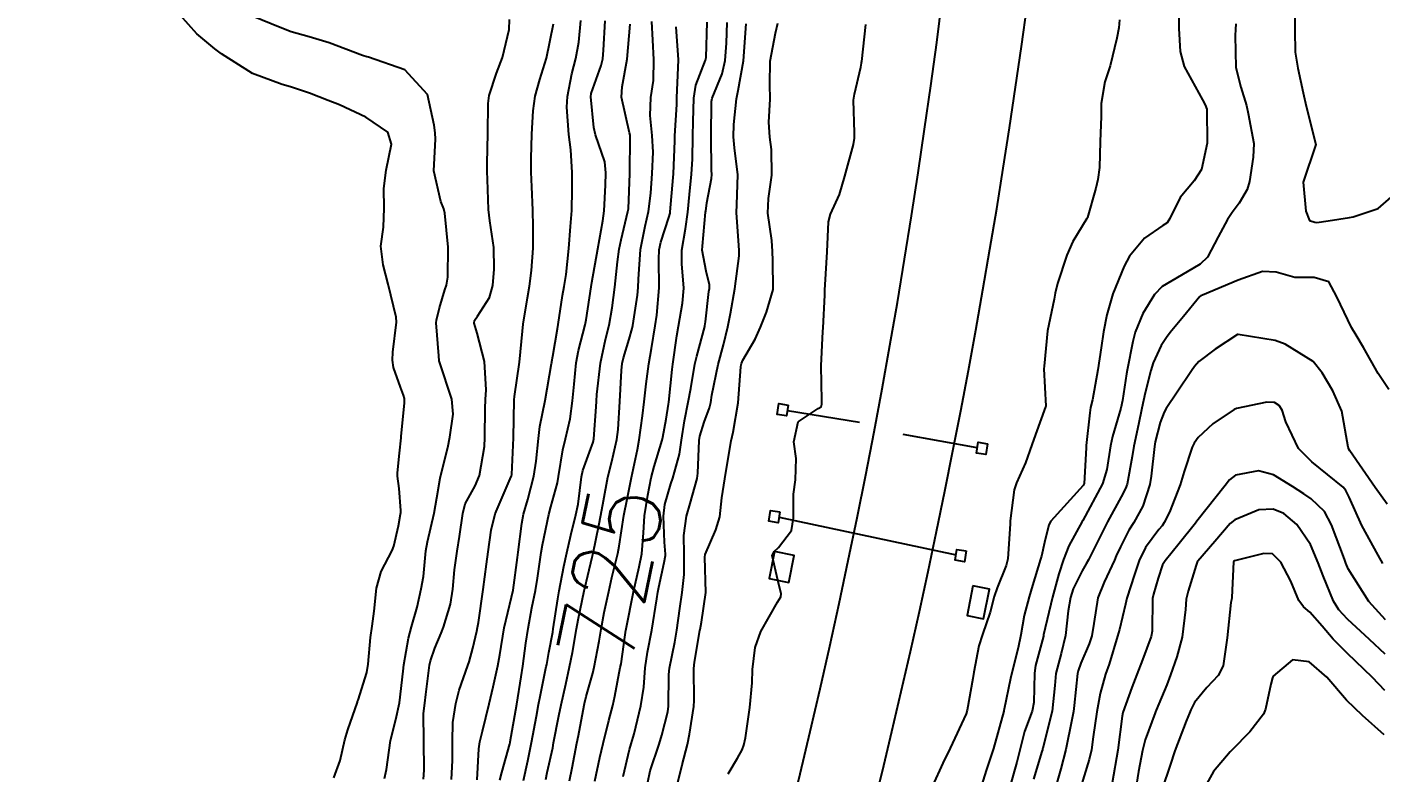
# Model space of a CAD drawing. Header units: metres. Extents: x 318500 to 325275, y 7408834 to 7428799.
# Drawn here: x 320228.5 to 320299.7, y 7412308.1 to 7412347.3 of the extents above; entities that cross this region are included whole.
import ezdxf
from ezdxf.enums import TextEntityAlignment as Align

# ---------------------------------------------------------------- set-up
doc = ezdxf.new("R2010")
doc.units = ezdxf.units.M
doc.header["$MEASUREMENT"] = 0
for name, color, linetype in [('Armário', 45, 'Continuous'), ('Cotas', 45, 'Continuous'), ('Curvas de Nivel 1m', 11, 'Continuous'), ('Curvas de Nivel 5m', 15, 'Continuous'), ('Linha Férrea', 20, 'Continuous'), ('Pórticos', 45, 'Continuous')]:
    doc.layers.add(name, color=color, linetype=linetype)
doc.styles.add('Style-STANDARD', font='STANDARD.shx')

msp = doc.modelspace()

# ---------------------------------------------------------------- linework, layer by layer
at = {"layer": 'Armário'}
for points in [[(320267.816, 7412319.754), (320267.538, 7412318.34), (320268.581, 7412318.135), (320268.859, 7412319.549)], [(320278.265, 7412317.949), (320277.957, 7412316.384), (320278.822, 7412316.214), (320279.13, 7412317.779)]]:
    msp.add_lwpolyline(points, close=True, dxfattribs=at)
at = {"layer": 'Curvas de Nivel 1m', "flags": 128}
for points, elevation in [([(320289.107, 7412348.572), (320289.095, 7412347.269), (320289.167, 7412346.057), (320289.38, 7412345.265), (320290.344, 7412343.522), (320290.491, 7412343.248), (320290.563, 7412343.021), (320290.595, 7412341.246), (320290.296, 7412339.861), (320289.907, 7412339.256), (320289.163, 7412338.38), (320288.616, 7412337.275), (320288.477, 7412337.056), (320288.254, 7412336.91), (320287.297, 7412336.237), (320286.509, 7412335.297), (320286.225, 7412334.772), (320285.631, 7412333.309), (320285.302, 7412332.204), (320285.136, 7412331.316), (320285.009, 7412330.475), (320284.834, 7412329.32), (320284.549, 7412327.739), (320284.455, 7412327.325), (320284.406, 7412327.045), (320284.224, 7412325.328), (320284.216, 7412325.211), (320284.113, 7412323.329), (320284.069, 7412323.223), (320282.357, 7412321.355), (320282.249, 7412321.155), (320282.033, 7412320.228), (320281.869, 7412319.515), (320281.822, 7412319.362), (320281.4, 7412317.965), (320281.221, 7412317.368), (320280.964, 7412316.386), (320280.78, 7412315.372), (320280.635, 7412314.698), (320280.302, 7412313.376), (320280.242, 7412313.07), (320279.911, 7412311.473), (320279.894, 7412311.396), (320279.888, 7412311.38), (320279.885, 7412311.355), (320279.345, 7412309.388), (320278.968, 7412308.299), (320278.692, 7412307.398)], 729), ([(320295.201, 7412348.395), (320295.207, 7412347.188), (320295.222, 7412346.031), (320295.353, 7412345.185), (320295.645, 7412343.886), (320295.804, 7412343.178), (320296.31, 7412341.17), (320295.639, 7412339.18), (320295.778, 7412337.667), (320295.974, 7412337.174), (320296.259, 7412337.074), (320296.357, 7412337.07), (320296.963, 7412337.159), (320298.073, 7412337.333), (320298.263, 7412337.363), (320299.593, 7412337.804), (320300.279, 7412338.389)], 727), ([(320244.636, 7412307.852), (320244.963, 7412308.759), (320245.214, 7412309.847), (320245.37, 7412310.371), (320245.877, 7412311.84), (320245.884, 7412311.866), (320245.911, 7412311.939), (320246.369, 7412313.398), (320246.44, 7412313.833), (320246.558, 7412315.234), (320246.651, 7412315.83), (320246.762, 7412316.612), (320246.879, 7412317.827), (320247.123, 7412318.703), (320247.694, 7412319.815), (320247.794, 7412320.043), (320248.04, 7412321.112), (320248.14, 7412321.717), (320248.154, 7412321.808), (320248.164, 7412321.922), (320248.063, 7412323.066), (320247.984, 7412323.727), (320247.976, 7412323.811), (320247.982, 7412323.901), (320248.087, 7412324.931), (320248.168, 7412325.74), (320248.175, 7412325.809), (320248.354, 7412327.58), (320248.349, 7412327.807), (320248.303, 7412327.979), (320248.136, 7412328.399), (320247.774, 7412329.443), (320247.72, 7412329.816), (320247.734, 7412330.239), (320247.924, 7412331.814), (320247.905, 7412332.093), (320247.49, 7412333.821), (320247.234, 7412334.838), (320247.108, 7412335.827), (320247.25, 7412336.819), (320247.28, 7412337.825), (320247.255, 7412338.845), (320247.377, 7412339.824), (320247.674, 7412341.19), (320247.47, 7412341.823), (320246.322, 7412342.613), (320244.938, 7412343.247), (320244.334, 7412343.49), (320243.358, 7412343.875), (320242.345, 7412344.209), (320241.919, 7412344.324), (320240.355, 7412344.909), (320238.728, 7412345.936), (320238.373, 7412346.205), (320237.416, 7412346.99), (320236.553, 7412347.968)], 717), ([(320247.293, 7412307.819), (320247.399, 7412308.285), (320247.613, 7412309.814), (320247.901, 7412310.914), (320248.09, 7412311.807), (320248.273, 7412313.467), (320248.309, 7412313.804), (320248.565, 7412315.197), (320248.724, 7412315.799), (320249.013, 7412316.827), (320249.226, 7412317.791), (320249.341, 7412318.448), (320249.481, 7412319.788), (320249.553, 7412320.261), (320249.913, 7412321.782), (320250.058, 7412322.581), (320250.227, 7412323.62), (320250.263, 7412323.778), (320250.63, 7412325.236), (320250.74, 7412325.774), (320250.91, 7412326.98), (320250.836, 7412327.773), (320250.189, 7412329.74), (320250.178, 7412329.78), (320250.154, 7412330.049), (320250.024, 7412331.782), (320250.029, 7412331.936), (320250.192, 7412332.58), (320250.468, 7412333.516), (320250.555, 7412333.777), (320250.634, 7412334.195), (320250.644, 7412335.776), (320250.473, 7412337.562), (320250.416, 7412337.778), (320250.266, 7412338.163), (320249.889, 7412339.786), (320249.974, 7412341.452), (320249.969, 7412341.785), (320249.912, 7412342.19), (320249.566, 7412343.792), (320248.359, 7412345.103), (320246.452, 7412345.756), (320246.369, 7412345.774), (320246.145, 7412345.842), (320244.377, 7412346.511), (320243.337, 7412346.833), (320242.382, 7412347.1), (320241.807, 7412347.321), (320240.39, 7412347.894)], 718), ([(320249.35, 7412307.788), (320249.391, 7412308.264), (320249.371, 7412309.788), (320249.355, 7412311.239), (320249.413, 7412311.787), (320249.474, 7412312.23), (320249.673, 7412313.784), (320249.719, 7412314.008), (320249.953, 7412314.675), (320250.279, 7412315.464), (320250.395, 7412315.776), (320250.767, 7412316.988), (320250.9, 7412317.771), (320250.984, 7412318.791), (320251.12, 7412319.769), (320251.252, 7412320.547), (320251.415, 7412321.766), (320251.549, 7412322.271), (320252.064, 7412323.21), (320252.29, 7412323.757), (320252.557, 7412325.289), (320252.584, 7412325.753), (320252.595, 7412327.281), (320252.614, 7412327.753), (320252.654, 7412328.271), (320252.564, 7412329.754), (320252.172, 7412331.248), (320252.02, 7412331.762), (320252.037, 7412331.907), (320252.186, 7412332.133), (320252.824, 7412333.127), (320253, 7412333.748), (320253.074, 7412334.603), (320253.054, 7412335.748), (320252.841, 7412337.161), (320252.772, 7412337.752), (320252.717, 7412339.32), (320252.705, 7412339.754), (320252.706, 7412340.166), (320252.729, 7412341.754), (320252.757, 7412343.33), (320252.804, 7412343.753), (320253.186, 7412344.919), (320253.51, 7412345.743), (320253.863, 7412347.216), (320253.878, 7412347.738)], 719), ([(320252.168, 7412307.755), (320252.256, 7412309.383), (320252.316, 7412309.754), (320252.455, 7412310.311), (320252.804, 7412311.747), (320253.023, 7412312.644), (320253.259, 7412313.74), (320253.36, 7412314.328), (320253.603, 7412315.736), (320253.986, 7412317.358), (320254.065, 7412317.729), (320254.297, 7412319.444), (320254.33, 7412319.725), (320254.526, 7412321.239), (320254.617, 7412321.721), (320254.837, 7412322.497), (320255.155, 7412323.714), (320255.282, 7412324.512), (320255.394, 7412325.711), (320255.48, 7412326.339), (320255.759, 7412327.706), (320256.091, 7412329.643), (320256.098, 7412329.701), (320256.105, 7412329.746), (320256.155, 7412330.029), (320256.399, 7412331.476), (320256.437, 7412331.697), (320256.672, 7412333.226), (320256.747, 7412333.695), (320256.858, 7412334.335), (320256.997, 7412335.692), (320257.09, 7412336.849), (320257.164, 7412337.691), (320257.175, 7412338.793), (320257.171, 7412339.691), (320257.105, 7412340.889), (320257.005, 7412341.693), (320256.898, 7412343.128), (320256.929, 7412343.694), (320257.157, 7412344.893), (320257.363, 7412345.69), (320257.515, 7412346.552), (320257.634, 7412347.688)], 721), ([(320253.373, 7412307.737), (320253.467, 7412308.135), (320253.889, 7412309.634), (320253.908, 7412309.712), (320253.913, 7412309.73), (320253.916, 7412309.755), (320254.253, 7412311.725), (320254.49, 7412313.163), (320254.576, 7412313.72), (320254.742, 7412314.935), (320254.861, 7412315.717), (320255.056, 7412316.789), (320255.237, 7412317.711), (320255.348, 7412318.361), (320255.547, 7412319.707), (320255.619, 7412320.113), (320255.95, 7412321.701), (320256.054, 7412322.105), (320256.393, 7412323.371), (320256.45, 7412323.696), (320256.677, 7412325.108), (320256.824, 7412325.693), (320257.072, 7412326.734), (320257.191, 7412327.689), (320257.27, 7412328.557), (320257.39, 7412329.688), (320257.509, 7412330.337), (320257.863, 7412331.683), (320257.918, 7412331.948), (320258.173, 7412333.68), (320258.212, 7412333.905), (320258.516, 7412335.676), (320258.779, 7412337.145), (320258.851, 7412337.671), (320258.929, 7412339.021), (320258.948, 7412339.67), (320258.884, 7412340.259), (320258.4, 7412341.679), (320258.316, 7412342.069), (320258.159, 7412343.682), (320258.181, 7412343.843), (320258.35, 7412344.339), (320258.707, 7412345.332), (320258.782, 7412345.674), (320258.826, 7412346.124), (320258.908, 7412347.672)], 722), ([(320255.794, 7412307.768), (320255.866, 7412308.13), (320256.147, 7412309.437), (320256.199, 7412309.697), (320256.48, 7412311.119), (320256.594, 7412311.693), (320256.835, 7412312.782), (320257.038, 7412313.689), (320257.188, 7412314.451), (320257.401, 7412315.686), (320257.49, 7412316.169), (320257.813, 7412317.682), (320257.848, 7412317.826), (320258.002, 7412318.491), (320258.229, 7412319.465), (320258.278, 7412319.676), (320258.584, 7412321.13), (320258.688, 7412321.67), (320258.819, 7412322.43), (320259.048, 7412323.665), (320259.254, 7412324.491), (320259.519, 7412325.659), (320259.585, 7412326.181), (320259.681, 7412327.657), (320259.767, 7412329.277), (320259.809, 7412329.655), (320259.869, 7412329.939), (320260.169, 7412330.926), (320260.337, 7412331.488), (320260.371, 7412331.647), (320260.608, 7412333.24), (320260.643, 7412333.644), (320260.655, 7412334.084), (320260.777, 7412335.642), (320261.016, 7412336.871), (320261.187, 7412337.636), (320261.304, 7412338.605), (320261.38, 7412339.634), (320261.434, 7412340.766), (320261.388, 7412341.634), (320261.277, 7412342.685), (320261.313, 7412343.635), (320261.446, 7412344.541), (320261.467, 7412345.634), (320261.41, 7412346.664), (320261.372, 7412347.635)], 724), ([(320258.362, 7412307.672), (320258.632, 7412308.915), (320258.813, 7412309.666), (320259.111, 7412310.871), (320259.309, 7412311.659), (320259.423, 7412312.152), (320259.706, 7412313.654), (320259.743, 7412313.853), (320259.966, 7412315.37), (320260.004, 7412315.615), (320260.01, 7412315.649), (320260.018, 7412315.697), (320260.404, 7412317.644), (320260.697, 7412318.952), (320260.833, 7412319.638), (320260.935, 7412320.738), (320260.985, 7412321.636), (320261.147, 7412322.72), (320261.337, 7412323.631), (320261.483, 7412324.225), (320261.917, 7412325.623), (320261.951, 7412325.773), (320262.116, 7412326.718), (320262.243, 7412327.504), (320262.259, 7412327.619), (320262.435, 7412329.329), (320262.466, 7412329.617), (320262.679, 7412331.108), (320262.771, 7412331.614), (320262.986, 7412332.824), (320263.041, 7412333.612), (320262.94, 7412334.896), (320262.94, 7412335.613), (320263.131, 7412336.726), (320263.265, 7412337.61), (320263.35, 7412338.533), (320263.459, 7412339.608), (320263.502, 7412340.404), (320263.524, 7412341.608), (320263.547, 7412342.382), (320263.574, 7412343.608), (320263.673, 7412344.284), (320264.186, 7412345.602), (320264.223, 7412345.75), (320264.276, 7412347.601)], 726), ([(320254.611, 7412307.719), (320254.843, 7412308.748), (320255.039, 7412309.713), (320255.299, 7412311.105), (320255.402, 7412311.708), (320255.484, 7412312.139), (320255.812, 7412313.702), (320255.834, 7412313.809), (320255.951, 7412314.45), (320256.147, 7412315.518), (320256.177, 7412315.698), (320256.411, 7412317.271), (320256.486, 7412317.695), (320256.731, 7412318.971), (320256.889, 7412319.691), (320257.106, 7412320.618), (320257.372, 7412321.687), (320257.486, 7412322.255), (320257.67, 7412323.684), (320257.741, 7412324.017), (320258.09, 7412324.992), (320258.272, 7412325.502), (320258.308, 7412325.677), (320258.43, 7412327.371), (320258.451, 7412327.675), (320258.472, 7412328.013), (320258.67, 7412329.672), (320258.933, 7412330.904), (320259.113, 7412331.666), (320259.274, 7412332.584), (320259.413, 7412333.662), (320259.554, 7412334.991), (320259.646, 7412335.659), (320259.746, 7412336.149), (320260.111, 7412337.652), (320260.132, 7412337.782), (320260.214, 7412339.651), (320260.233, 7412341.575), (320260.225, 7412341.651), (320260.19, 7412341.774), (320259.771, 7412343.659), (320259.804, 7412344.203), (320260.073, 7412345.654), (320260.227, 7412347.491)], 723), ([(320259.864, 7412307.925), (320260.195, 7412309.336), (320260.279, 7412309.644), (320260.43, 7412310.176), (320260.785, 7412311.637), (320260.939, 7412312.62), (320261.015, 7412313.634), (320261.13, 7412314.455), (320261.366, 7412315.629), (320261.621, 7412317.261), (320261.683, 7412317.625), (320261.738, 7412317.879), (320262.013, 7412319.177), (320262.086, 7412319.552), (320262.087, 7412319.619), (320262.03, 7412320.256), (320261.975, 7412321.621), (320262.056, 7412322.233), (320262.368, 7412323.316), (320262.467, 7412323.616), (320262.825, 7412324.876), (320262.934, 7412325.612), (320263.084, 7412326.641), (320263.283, 7412327.608), (320263.417, 7412328.328), (320263.632, 7412329.605), (320263.725, 7412330.036), (320264.153, 7412331.6), (320264.155, 7412331.626), (320264.184, 7412331.836), (320264.372, 7412333.433), (320264.398, 7412333.597), (320264.398, 7412333.783), (320264.219, 7412334.513), (320264.02, 7412335.602), (320264.023, 7412335.812), (320264.195, 7412337.601), (320264.199, 7412337.662), (320264.267, 7412338.099), (320264.508, 7412339.376), (320264.523, 7412339.597), (320264.511, 7412339.816), (320264.485, 7412341.597), (320264.505, 7412343.43), (320264.543, 7412343.597), (320265.064, 7412344.884), (320265.229, 7412345.587), (320265.292, 7412346.5), (320265.33, 7412347.586)], 727), ([(320261.15, 7412307.631), (320261.274, 7412308.224), (320261.749, 7412309.622), (320261.895, 7412310.095), (320262.2, 7412311.324), (320262.238, 7412311.617), (320262.257, 7412313.295), (320262.288, 7412313.617), (320262.58, 7412314.994), (320262.689, 7412315.613), (320262.83, 7412316.763), (320262.959, 7412317.61), (320263.072, 7412318.541), (320263.066, 7412319.61), (320263.053, 7412320.592), (320263.194, 7412321.609), (320263.378, 7412322.286), (320263.748, 7412323.603), (320263.792, 7412323.885), (320263.852, 7412325.602), (320263.883, 7412325.823), (320264.115, 7412326.57), (320264.407, 7412327.314), (320264.472, 7412327.595), (320264.53, 7412327.99), (320264.862, 7412329.589), (320265.128, 7412330.623), (320265.362, 7412331.582), (320265.5, 7412332.271), (320265.732, 7412333.577), (320265.956, 7412335.303), (320265.959, 7412335.574), (320265.937, 7412335.872), (320265.817, 7412337.577), (320265.833, 7412338.01), (320265.886, 7412339.576), (320265.711, 7412340.986), (320265.662, 7412341.58), (320265.679, 7412342.221), (320265.813, 7412343.578), (320265.906, 7412344.017), (320266.184, 7412345.573), (320266.328, 7412347.509)], 728), ([(320262.74, 7412307.611), (320262.954, 7412308.529), (320263.234, 7412309.607), (320263.344, 7412310.157), (320263.579, 7412311.603), (320263.596, 7412311.922), (320263.578, 7412313.604), (320263.612, 7412313.936), (320263.894, 7412315.601), (320263.907, 7412315.664), (320263.974, 7412316.046), (320264.214, 7412317.597), (320264.157, 7412319.459), (320264.175, 7412319.598), (320264.729, 7412320.901), (320264.947, 7412321.587), (320265.056, 7412322.581), (320265.213, 7412323.583), (320265.325, 7412324.337), (320265.54, 7412325.578), (320265.648, 7412326.036), (320265.904, 7412327.573), (320266.048, 7412329.471), (320266.065, 7412329.571), (320266.081, 7412329.641), (320266.154, 7412329.821), (320266.804, 7412330.927), (320267.076, 7412331.557), (320267.395, 7412332.349), (320267.751, 7412333.547), (320267.741, 7412335.063), (320267.723, 7412335.548), (320267.676, 7412336.111), (320267.476, 7412337.552), (320267.504, 7412338.319), (320267.673, 7412339.549), (320267.659, 7412340.905), (320267.571, 7412341.551), (320267.524, 7412342.35), (320267.592, 7412343.551), (320267.583, 7412344.32), (320267.59, 7412345.552), (320267.87, 7412347.033), (320267.996, 7412347.546)], 729), ([(320292.101, 7412347.518), (320292.084, 7412347.225), (320292.064, 7412346.902), (320292.102, 7412345.224), (320292.354, 7412344.177), (320292.652, 7412343.217), (320292.754, 7412342.795), (320293.036, 7412341.213), (320293.015, 7412340.501), (320292.81, 7412339.215), (320292.697, 7412338.803), (320292.273, 7412338.077), (320291.904, 7412337.587), (320291.652, 7412337.229), (320291.168, 7412336.314), (320290.612, 7412335.244), (320290.226, 7412334.882), (320289.246, 7412334.29), (320288.214, 7412333.692), (320287.819, 7412333.284), (320287.205, 7412332.28), (320286.801, 7412331.294), (320286.668, 7412330.8), (320286.375, 7412329.298), (320286.344, 7412329.102), (320286.134, 7412327.698), (320286.044, 7412327.301), (320285.606, 7412325.809), (320285.499, 7412325.309), (320285.313, 7412324.08), (320285.086, 7412323.315), (320284.051, 7412321.398), (320284.009, 7412321.331), (320283.314, 7412320.058), (320283.031, 7412319.345), (320282.78, 7412318.577), (320282.451, 7412317.353), (320281.983, 7412315.372), (320281.969, 7412315.311), (320281.552, 7412313.758), (320281.497, 7412313.364), (320281.469, 7412311.812), (320281.38, 7412311.365), (320280.981, 7412310.287), (320280.743, 7412309.371), (320280.571, 7412308.682), (320280.205, 7412307.377)], 728), ([(320300.142, 7412328.273), (320299.591, 7412329.126), (320298.808, 7412330.496), (320298.431, 7412331.137), (320298.186, 7412331.535), (320297.415, 7412333.152), (320296.998, 7412333.939), (320296.22, 7412334.172), (320295.199, 7412334.164), (320294.223, 7412334.46), (320293.501, 7412334.486), (320292.218, 7412334.028), (320290.346, 7412333.248), (320290.25, 7412333.209), (320290.209, 7412333.174), (320289.338, 7412332.118), (320288.646, 7412331.273), (320288.442, 7412331.01), (320288.17, 7412330.591), (320287.75, 7412329.69), (320287.62, 7412329.285), (320287.323, 7412328.104), (320287.152, 7412327.29), (320286.972, 7412326.437), (320286.729, 7412325.294), (320286.635, 7412324.752), (320286.375, 7412323.297), (320286.296, 7412323.07), (320286.063, 7412322.634), (320285.338, 7412321.311), (320284.905, 7412320.449), (320284.347, 7412319.325), (320284.229, 7412319.114), (320284.011, 7412318.746), (320283.537, 7412317.797), (320283.395, 7412317.339), (320283.28, 7412316.637), (320283.127, 7412315.343), (320282.904, 7412314.398), (320282.633, 7412313.35), (320282.569, 7412312.712), (320282.438, 7412311.352), (320281.942, 7412309.411), (320281.926, 7412309.359), (320281.92, 7412309.329), (320281.888, 7412309.231), (320281.453, 7412307.777)], 727), ([(320300.061, 7412322.254), (320299.432, 7412323.126), (320298.099, 7412325.048), (320298.036, 7412325.141), (320298.001, 7412325.242), (320297.673, 7412327.147), (320297.206, 7412328.219), (320296.643, 7412329.163), (320296.159, 7412329.75), (320294.691, 7412330.673), (320294.175, 7412330.854), (320292.218, 7412331.181), (320292.179, 7412331.176), (320291.007, 7412330.398), (320290.157, 7412329.745), (320289.923, 7412329.484), (320289.763, 7412329.256), (320289.008, 7412328.136), (320288.438, 7412327.275), (320288.322, 7412327.082), (320288.119, 7412326.548), (320287.852, 7412325.534), (320287.809, 7412325.283), (320287.643, 7412323.718), (320287.57, 7412323.285), (320287.202, 7412322.145), (320286.727, 7412321.293), (320286.465, 7412320.875), (320286.031, 7412320.01), (320285.803, 7412319.524), (320285.709, 7412319.305), (320285.174, 7412318.141), (320284.838, 7412317.317), (320284.62, 7412315.964), (320284.517, 7412315.322), (320284.382, 7412314.905), (320283.948, 7412313.884), (320283.793, 7412313.482), (320283.759, 7412313.333), (320283.596, 7412311.653), (320283.554, 7412311.335), (320283.472, 7412310.902), (320283.153, 7412309.341), (320282.896, 7412308.323), (320282.615, 7412307.349)], 726), ([(320299.98, 7412316.165), (320299.089, 7412317.129), (320298.016, 7412318.849), (320297.89, 7412319.142), (320297.809, 7412319.358), (320297.138, 7412321.154), (320296.759, 7412321.862), (320296.064, 7412322.535), (320295.679, 7412322.789), (320295.085, 7412323.185), (320294.079, 7412323.786), (320293.294, 7412323.996), (320292.078, 7412323.766), (320291.769, 7412323.531), (320291.529, 7412323.228), (320290.051, 7412321.359), (320289.968, 7412321.251), (320289.114, 7412320.184), (320288.375, 7412319.275), (320288.244, 7412319.049), (320288.006, 7412318.352), (320287.756, 7412317.52), (320287.716, 7412317.283), (320287.687, 7412315.569), (320287.639, 7412315.283), (320287.186, 7412314.054), (320286.89, 7412313.291), (320286.621, 7412312.602), (320286.158, 7412311.298), (320286.109, 7412311.097), (320285.89, 7412309.3), (320285.582, 7412307.586)], 724), ([(320299.958, 7412314.353), (320299.131, 7412315.128), (320297.981, 7412316.193), (320297.524, 7412316.685), (320297.234, 7412317.151), (320296.685, 7412318.485), (320296.433, 7412319.164), (320296.034, 7412320.124), (320295.311, 7412321.181), (320294.614, 7412321.75), (320294.058, 7412321.98), (320293.315, 7412321.949), (320292.052, 7412321.433), (320291.801, 7412321.224), (320290.993, 7412320.279), (320290.098, 7412319.249), (320290.07, 7412319.198), (320290.017, 7412319.039), (320289.587, 7412317.666), (320289.491, 7412317.257), (320289.44, 7412316.713), (320289.278, 7412315.26), (320289, 7412314.218), (320288.665, 7412313.269), (320288.461, 7412312.743), (320287.912, 7412311.416), (320287.873, 7412311.318), (320287.856, 7412311.281), (320287.325, 7412309.856), (320287.183, 7412309.287), (320286.981, 7412308.181), (320286.839, 7412307.29)], 723), ([(320299.93, 7412312.451), (320299.282, 7412313.127), (320297.959, 7412314.409), (320297.225, 7412315.151), (320296.645, 7412315.829), (320295.984, 7412316.575), (320295.666, 7412316.854), (320295.415, 7412317.179), (320294.998, 7412318.192), (320294.457, 7412319.193), (320294.026, 7412319.631), (320293.571, 7412319.66), (320292.021, 7412319.272), (320291.989, 7412319.252), (320291.976, 7412319.221), (320291.883, 7412317.331), (320291.868, 7412317.222), (320291.842, 7412317.076), (320291.637, 7412315.225), (320291.428, 7412313.747), (320291.171, 7412313.232), (320290.565, 7412312.606), (320289.919, 7412311.823), (320289.731, 7412311.434), (320289.654, 7412311.254), (320289.477, 7412310.828), (320288.892, 7412309.265), (320288.637, 7412308.511), (320288.222, 7412307.275)], 722), ([(320299.9, 7412310.109), (320298.757, 7412311.132), (320297.922, 7412311.944), (320296.89, 7412313.156), (320295.952, 7412313.96), (320295.082, 7412314.055), (320294.063, 7412313.198), (320294.018, 7412313.12), (320293.934, 7412312.779), (320293.657, 7412311.46), (320293.55, 7412311.204), (320292.835, 7412310.276), (320291.891, 7412309.301), (320291.806, 7412309.221), (320290.927, 7412308.181), (320290.403, 7412307.242)], 721)]:
    msp.add_lwpolyline(points, dxfattribs=dict(at, elevation=elevation))
at = {"layer": 'Curvas de Nivel 5m', "flags": 128}
for points, elevation in [([(320285.977, 7412347.725), (320285.933, 7412347.307), (320285.842, 7412346.766), (320285.48, 7412345.313), (320285.202, 7412344.472), (320285.008, 7412343.32), (320285.008, 7412342.641), (320284.959, 7412341.32), (320284.926, 7412339.95), (320284.842, 7412339.322), (320284.734, 7412338.873), (320284.295, 7412337.329), (320284.283, 7412337.306), (320284.259, 7412337.271), (320283.516, 7412336.066), (320283.197, 7412335.345), (320282.714, 7412333.852), (320282.597, 7412333.354), (320282.532, 7412333.028), (320282.18, 7412331.36), (320282.004, 7412329.51), (320281.996, 7412329.362), (320282.09, 7412327.4), (320282.081, 7412327.36), (320281.553, 7412325.921), (320281.365, 7412325.367), (320281.028, 7412324.428), (320280.551, 7412323.375), (320280.438, 7412323.004), (320280.229, 7412321.378), (320280.218, 7412321.208), (320280.096, 7412319.379), (320280.089, 7412319.309), (320280.015, 7412319.023), (320279.536, 7412317.848), (320279.372, 7412317.389), (320279.161, 7412316.572), (320278.77, 7412315.398), (320278.565, 7412314.796), (320278.305, 7412313.405), (320278.258, 7412313.083), (320277.96, 7412311.409), (320277.908, 7412311.216), (320277.065, 7412309.422), (320276.675, 7412308.631), (320276.135, 7412307.436)], 730), ([(320250.817, 7412307.77), (320250.883, 7412308.761), (320250.873, 7412309.77), (320250.9, 7412310.77), (320251.049, 7412311.769), (320251.23, 7412312.458), (320251.684, 7412313.763), (320251.753, 7412313.951), (320251.954, 7412314.672), (320252.158, 7412315.567), (320252.195, 7412315.757), (320252.248, 7412316.031), (320252.485, 7412317.753), (320252.666, 7412319.095), (320252.756, 7412319.749), (320252.907, 7412320.877), (320253.125, 7412321.744), (320253.911, 7412323.575), (320253.98, 7412323.731), (320253.996, 7412323.806), (320254.087, 7412325.73), (320254.113, 7412327.73), (320254.132, 7412327.921), (320254.393, 7412329.726), (320254.552, 7412331.346), (320254.598, 7412331.724), (320254.826, 7412333.096), (320254.929, 7412333.719), (320255.04, 7412334.539), (320255.123, 7412335.717), (320255.125, 7412336.838), (320255.101, 7412337.717), (320255.048, 7412338.949), (320255.018, 7412339.719), (320255.018, 7412340.44), (320255.059, 7412341.719), (320255.113, 7412342.934), (320255.22, 7412343.717), (320255.479, 7412344.587), (320255.815, 7412345.708), (320256.194, 7412347.509)], 720), ([(320257.032, 7412307.688), (320257.179, 7412308.378), (320257.426, 7412309.685), (320257.499, 7412310.079), (320257.802, 7412311.681), (320257.821, 7412311.771), (320257.917, 7412312.136), (320258.257, 7412313.353), (320258.33, 7412313.674), (320258.585, 7412315.046), (320258.692, 7412315.669), (320258.862, 7412316.55), (320259.098, 7412317.663), (320259.269, 7412318.393), (320259.574, 7412319.657), (320259.648, 7412320.033), (320259.898, 7412321.652), (320260.059, 7412322.517), (320260.289, 7412323.647), (320260.604, 7412325.13), (320260.703, 7412325.641), (320260.871, 7412326.887), (320260.97, 7412327.637), (320261.074, 7412328.57), (320261.203, 7412329.634), (320261.353, 7412330.442), (320261.543, 7412331.63), (320261.623, 7412332.194), (320261.747, 7412333.627), (320261.73, 7412335.132), (320261.75, 7412335.627), (320261.837, 7412336.025), (320262.256, 7412337.335), (320262.322, 7412337.556), (320262.335, 7412337.619), (320262.481, 7412339.424), (320262.497, 7412339.618), (320262.567, 7412341.358), (320262.578, 7412341.617), (320262.676, 7412343.276), (320262.684, 7412343.617), (320262.755, 7412345.225), (320262.772, 7412345.616), (320262.65, 7412347.355)], 725), ([(320265.374, 7412308.071), (320265.88, 7412308.89), (320266.127, 7412309.326), (320266.209, 7412309.565), (320266.29, 7412309.96), (320266.529, 7412311.561), (320266.644, 7412312.844), (320266.665, 7412313.559), (320266.805, 7412314.71), (320267.098, 7412315.553), (320267.986, 7412317.102), (320268.156, 7412317.371), (320268.17, 7412317.538), (320268.001, 7412318.244), (320267.695, 7412319.545), (320267.801, 7412319.766), (320268.026, 7412319.968), (320268.707, 7412320.867), (320268.823, 7412321.532), (320268.818, 7412322.777), (320268.923, 7412323.531), (320268.959, 7412324.659), (320268.846, 7412325.533), (320269.062, 7412326.585), (320270.126, 7412327.279), (320270.269, 7412327.377), (320270.317, 7412327.517), (320270.318, 7412327.704), (320270.277, 7412329.518), (320270.37, 7412331.325), (320270.385, 7412331.517), (320270.474, 7412333.248), (320270.473, 7412333.516), (320270.489, 7412333.792), (320270.595, 7412335.515), (320270.663, 7412337.104), (320270.772, 7412337.512), (320271.246, 7412338.535), (320271.518, 7412339.502), (320271.983, 7412341.171), (320272.033, 7412341.494), (320272.022, 7412341.787), (320271.981, 7412343.495), (320272.027, 7412343.812), (320272.366, 7412345.231), (320272.405, 7412345.454), (320272.406, 7412345.489), (320272.412, 7412345.531), (320272.635, 7412347.486)], 730), ([(320299.839, 7412319.122), (320299.581, 7412319.571), (320298.73, 7412321.133), (320298.065, 7412322.614), (320297.893, 7412322.967), (320297.747, 7412323.145), (320296.089, 7412324.468), (320295.399, 7412325.181), (320294.731, 7412326.58), (320294.539, 7412327.194), (320294.382, 7412327.446), (320294.134, 7412327.601), (320293.721, 7412327.618), (320292.131, 7412327.275), (320292.008, 7412327.222), (320290.885, 7412326.472), (320290.108, 7412325.754), (320289.899, 7412325.457), (320289.807, 7412325.254), (320289.375, 7412323.966), (320289.161, 7412323.264), (320288.613, 7412321.829), (320288.326, 7412321.276), (320288.212, 7412321.113), (320288.045, 7412320.918), (320287.346, 7412319.971), (320287.008, 7412319.29), (320286.756, 7412318.546), (320286.366, 7412317.296), (320286.292, 7412316.992), (320285.974, 7412315.661), (320285.874, 7412315.301), (320285.425, 7412313.83), (320285.242, 7412313.31), (320284.954, 7412312.285), (320284.783, 7412311.317), (320284.593, 7412310.015), (320284.493, 7412309.321), (320284.387, 7412308.818), (320283.925, 7412307.329)], 725)]:
    msp.add_lwpolyline(points, dxfattribs=dict(at, elevation=elevation))
at = {"layer": 'Linha Férrea'}
for points in [[(320008.849, 7411791.346), (320030.524, 7411841.112, -0.005892), (320095.469, 7411981.456, -0.040973), (320184.859, 7412131.817, 0.030174), (320242.249, 7412223.402, 0.087341), (320281.936, 7412354.899, 0.031269), (320283.315, 7412417.5, 0.049266), (320270.595, 7412500.199, 0.016981), (320242.602, 7412592.989, -0.039479), (320216.599, 7412699.687, -0.043029)], [(319999.761, 7411780.131, -0.012111), (320067.92, 7411932.396), (320093.517, 7411986.921, -0.031236), (320158.178, 7412099.316), (320188.302, 7412144.403, 0.023786), (320233.279, 7412216.127, 0.100375), (320277.452, 7412355.71, 0.039979), (320279.279, 7412418.607, 0.052818), (320266.401, 7412501.008, 0.015985), (320243.121, 7412578.113, -0.022066), (320218.658, 7412665.024, -0.057292)]]:
    msp.add_lwpolyline(points, format="xyb", dxfattribs=at)
at = {"layer": 'Pórticos'}
for points in [[(320268.547, 7412327.463), (320268.457, 7412326.893), (320267.964, 7412326.971), (320268.054, 7412327.541)], [(320279.024, 7412325.426), (320278.935, 7412324.856), (320278.442, 7412324.933), (320278.531, 7412325.504)], [(320268.104, 7412321.843), (320268.014, 7412321.272), (320267.521, 7412321.35), (320267.611, 7412321.92)], [(320277.911, 7412319.794), (320277.821, 7412319.223), (320277.328, 7412319.301), (320277.417, 7412319.871)]]:
    msp.add_lwpolyline(points, close=True, dxfattribs=at)
for points in [[(320268.502, 7412327.178), (320272.29, 7412326.554)], [(320278.486, 7412325.218), (320274.596, 7412325.911)], [(320268.059, 7412321.557), (320277.373, 7412319.586)]]:
    msp.add_lwpolyline(points, dxfattribs=at)

# ---------------------------------------------------------------- texts
at = {"layer": 'Cotas', "style": 'Style-STANDARD'}
msp.add_text('725', height=4, rotation=78.51841, dxfattribs=at).set_placement((320259.214, 7412318.568, 725), align=Align.MIDDLE_CENTER)

doc.saveas('drawing.dxf')
